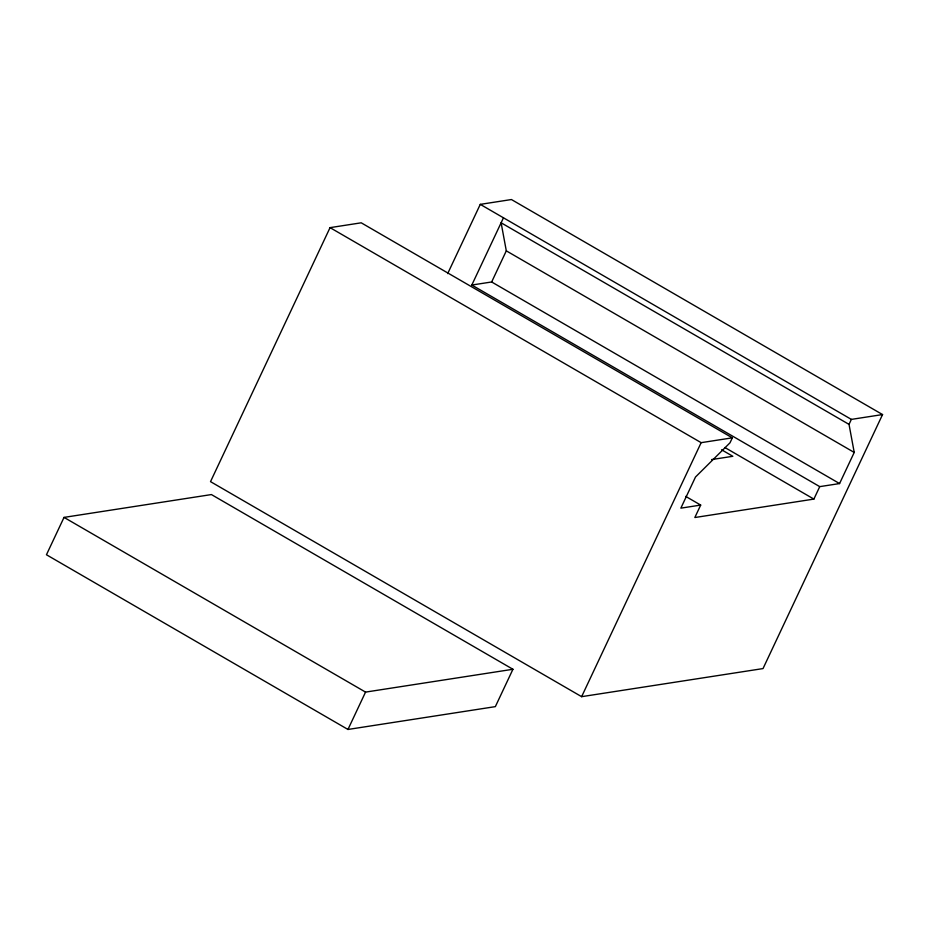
<?xml version="1.0" encoding="UTF-8"?>
<svg xmlns="http://www.w3.org/2000/svg" width="929" height="929" viewBox="0 0 929 929"><rect width="100%" height="100%" fill="white"/><g stroke="black" fill="none" stroke-linecap="round" stroke-linejoin="round"><path stroke-width="1.39" d="M64.031 517.395L46.45 554.752L347.969 729.462L495.354 706.632L512.936 669.275L211.417 494.565L64.031 517.395L365.55 692.105L512.936 669.275M882.55 414.566L851.37 419.397L849.025 424.379L854.227 452.435L839.572 483.568L819.738 486.633L813.874 499.094L694.834 517.523L700.687 505.074L680.852 508.151L695.496 477.018L729.985 442.819L732.331 437.838L361.218 222.809L330.05 227.64L210.523 481.64L581.624 696.669L763.023 668.578L882.55 414.566L511.438 199.538L480.27 204.368L447.685 273.602M819.738 486.633L471.816 285.04L503.46 217.816M471.816 285.04L491.662 281.975L506.305 250.842L501.114 222.786L849.025 424.379M347.969 729.462L365.55 692.105M581.624 696.669L701.151 442.668L732.331 437.838M711.568 459.576L732.83 456.29L721.554 449.764M480.27 204.368L851.37 419.397M506.305 250.842L854.227 452.435M491.662 281.975L839.572 483.568M724.864 447.511L813.874 499.094M330.05 227.64L701.151 442.668M685.672 496.376L700.687 505.074"/></g></svg>
